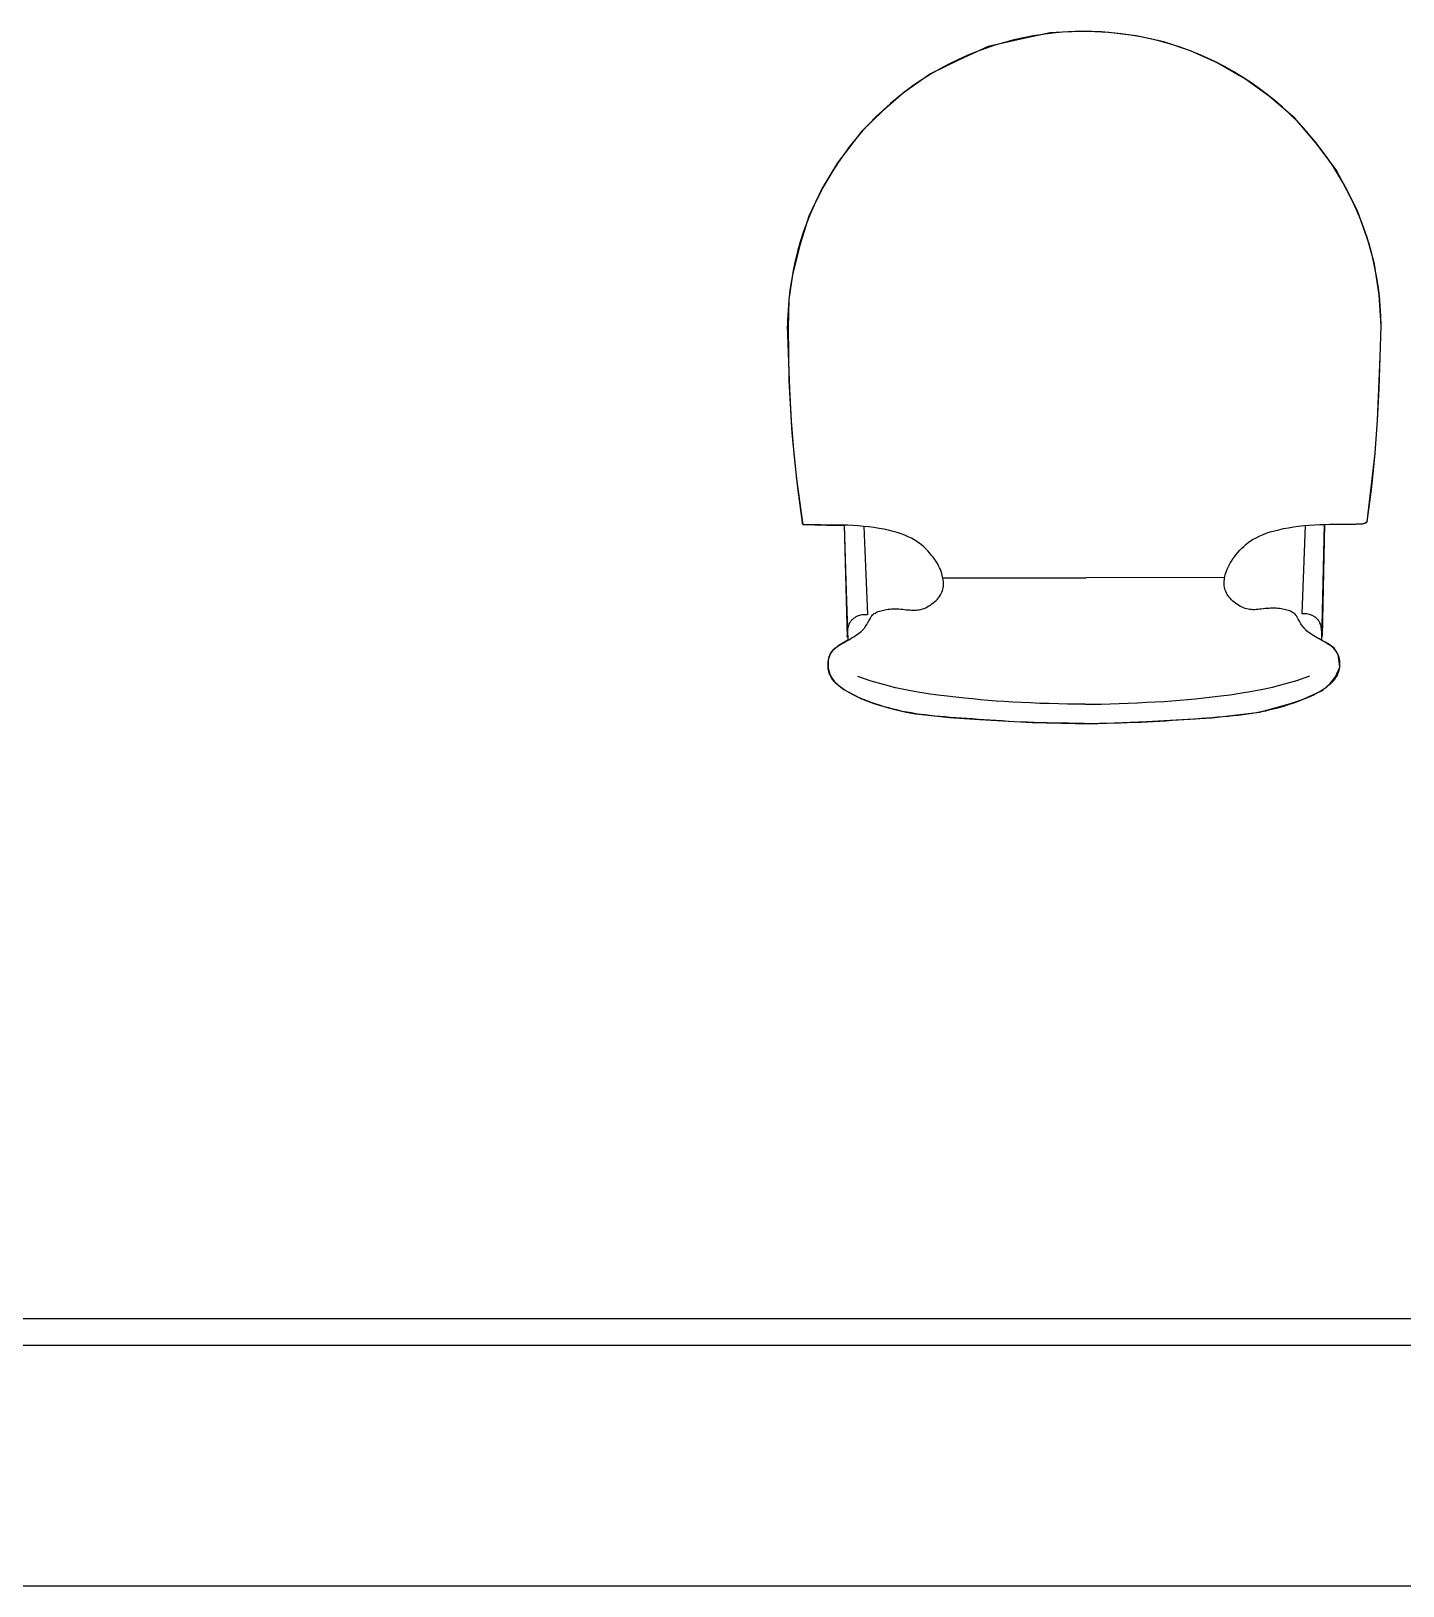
# Model space of a CAD drawing. Header units: inches. Extents: x 216615 to 231886, y -28847 to -680.
# Drawn here: x 221018 to 222044, y -28847 to -27683 of the extents above; entities that cross this region are included whole.
import ezdxf

# ---------------------------------------------------------------- set-up
doc = ezdxf.new("R2010")
doc.units = ezdxf.units.IN
doc.header["$MEASUREMENT"] = 0
doc.layers.add('MOBILIARIO', color=42, linetype='Continuous')

msp = doc.modelspace()

# ---------------------------------------------------------------- linework, layer by layer
for p, q in [((222615.2, -28647.3), (220795.2, -28647.3)), ((222615.2, -28667.3), (220775.2, -28667.3)), ((218875.2, -28847.3), (222615.2, -28847.3))]:
    msp.add_line(p, q)
at = {"layer": 'MOBILIARIO'}
for p, q in [((221758.2, -27689.4), (221733.8, -27694.9)), ((221780.1, -27684.6), (221758.2, -27689.4)), ((221803, -27683.3), (221780.1, -27684.6)), ((221824.1, -27684.3), (221803, -27683.3)), ((221844.4, -27686.9), (221824.1, -27684.3)), ((221865.2, -27691.4), (221844.4, -27686.9)), ((221733.8, -27694.9), (221712, -27704.9)), ((221885.1, -27698.1), (221865.2, -27691.4)), ((221905.1, -27707.1), (221885.1, -27698.1)), ((221712, -27704.9), (221690.7, -27715.4)), ((221926.3, -27719.3), (221905.1, -27707.1)), ((221690.7, -27715.4), (221670.5, -27729.6)), ((221944.2, -27732.2), (221926.3, -27719.3)), ((221670.5, -27729.6), (221654.8, -27743)), ((221963.2, -27748.5), (221944.2, -27732.2)), ((221654.8, -27743), (221639, -27758.4)), ((221639, -27758.4), (221621, -27781.9)), ((221979, -27767), (221963.2, -27748.5)), ((221994.1, -27787.2), (221979, -27767)), ((221621, -27781.9), (221609.4, -27800.9)), ((222002.4, -27802.9), (221994.1, -27787.2)), ((221609.4, -27800.9), (221599.5, -27822)), ((222010.1, -27818), (222002.4, -27802.9)), ((221599.5, -27822), (221592.7, -27843.6)), ((222018.8, -27842.7), (222010.1, -27818)), ((221592.7, -27843.6), (221587.2, -27865.8)), ((222022.8, -27857.8), (222018.8, -27842.7)), ((222026.4, -27880.9), (222022.8, -27857.8)), ((221587.2, -27865.8), (221584.6, -27884.4)), ((221584.6, -27884.4), (221584, -27905.6)), ((222027.8, -27904.1), (222026.4, -27880.9)), ((221585.3, -27951.5), (221583.7, -27904.1)), ((221584, -27905.6), (221584.6, -27944.9)), ((222026.4, -27950.8), (222027.8, -27904.1)), ((222027.1, -27927.4), (222027.8, -27904.1)), ((222025.1, -27974.6), (222027.1, -27927.4)), ((221584.6, -27944.9), (221586.8, -27984.4)), ((221586.6, -27975.3), (221585.3, -27951.5)), ((222025.1, -27974.6), (222026.4, -27950.8)), ((221588.6, -27999.9), (221586.6, -27975.3)), ((222023.3, -27999.2), (222025.1, -27974.6)), ((222023.3, -27999.2), (222025.1, -27974.6)), ((221586.8, -27984.4), (221590.4, -28018.7)), ((221591.2, -28025.2), (221588.6, -27999.9)), ((222017.3, -28050.6), (222023.3, -27999.2)), ((222020.7, -28024.5), (222023.3, -27999.2)), ((221590.4, -28018.7), (221594.7, -28051.2)), ((221594.7, -28051.3), (221591.2, -28025.2)), ((222017.3, -28050.6), (222020.7, -28024.5)), ((222016, -28051.5), (222017.3, -28050.6)), ((222016.7, -28051), (222017.3, -28050.6)), ((221594.7, -28051.2), (221594.7, -28051.7)), ((221594.7, -28051.5), (221594.7, -28051.3)), ((221594.7, -28051.6), (221594.7, -28051.5)), ((221594.8, -28051.8), (221594.7, -28051.6)), ((221594.7, -28051.7), (221594.9, -28052.2)), ((221594.8, -28052), (221594.8, -28051.8)), ((221594.9, -28052.1), (221594.8, -28052)), ((221595, -28052.3), (221594.9, -28052.1)), ((221594.9, -28052.2), (221595.1, -28052.5)), ((221595, -28052.4), (221595, -28052.3)), ((221595.1, -28052.5), (221595, -28052.4)), ((221595.1, -28052.5), (221595.2, -28052.8)), ((221595.2, -28052.6), (221595.1, -28052.5)), ((221595.3, -28052.7), (221595.2, -28052.6)), ((221595.2, -28052.8), (221612.7, -28053.1)), ((221595.5, -28052.8), (221595.3, -28052.7)), ((221595.8, -28052.8), (221595.5, -28052.8)), ((221596.2, -28052.9), (221595.8, -28052.8)), ((221596.7, -28052.9), (221596.2, -28052.9)), ((221597.4, -28052.9), (221596.7, -28052.9)), ((221598.3, -28053), (221597.4, -28052.9)), ((221599.4, -28053), (221598.3, -28053)), ((221600.7, -28053), (221599.4, -28053)), ((221602.3, -28053), (221600.7, -28053)), ((221604.1, -28053), (221602.3, -28053)), ((221606.2, -28053), (221604.1, -28053)), ((221608.5, -28053), (221606.2, -28053)), ((221611.2, -28053.1), (221608.5, -28053)), ((221614.1, -28053.1), (221611.2, -28053.1)), ((221612.7, -28053.1), (221626.1, -28053.3)), ((221617.4, -28053.1), (221614.1, -28053.1)), ((221620.9, -28053.1), (221617.4, -28053.1)), ((221624.6, -28053.2), (221620.9, -28053.1)), ((221628.4, -28053.3), (221624.6, -28053.2)), ((221626.1, -28053.3), (221627.2, -28095.2)), ((221626.1, -28053.3), (221628.3, -28137.1)), ((221632.4, -28053.5), (221628.4, -28053.3)), ((221636.4, -28053.8), (221632.4, -28053.5)), ((221640.4, -28054.1), (221636.4, -28053.8)), ((221644.4, -28054.5), (221640.4, -28054.1)), ((221640.6, -28054.1), (221643.4, -28120.2)), ((221648.3, -28055), (221644.4, -28054.5)), ((221652.1, -28055.6), (221648.3, -28055)), ((221655.7, -28056.3), (221652.1, -28055.6)), ((221659.2, -28057), (221655.7, -28056.3)), ((221662.6, -28057.9), (221659.2, -28057)), ((221665.7, -28058.8), (221662.6, -28057.9)), ((221668.7, -28059.8), (221665.7, -28058.8)), ((221671.4, -28060.8), (221668.7, -28059.8)), ((221673.9, -28061.9), (221671.4, -28060.8)), ((221676.3, -28063), (221673.9, -28061.9)), ((221934.2, -28062.6), (221936.5, -28061.5)), ((221936.5, -28061.5), (221939.1, -28060.4)), ((221939.1, -28060.4), (221941.8, -28059.3)), ((221941.8, -28059.3), (221944.8, -28058.3)), ((221944.8, -28058.3), (221947.9, -28057.4)), ((221947.9, -28057.4), (221951.2, -28056.6)), ((221951.2, -28056.6), (221954.7, -28055.8)), ((221954.7, -28055.8), (221958.4, -28055.1)), ((221958.4, -28055.1), (221962.1, -28054.5)), ((221962.1, -28054.5), (221966, -28053.9)), ((221966, -28053.9), (221970, -28053.5)), ((221971, -28053.4), (221968.5, -28119.7)), ((221970, -28053.5), (221974, -28053.2)), ((221974, -28053.2), (221978, -28052.9)), ((221978, -28052.9), (221981.9, -28052.8)), ((221981.9, -28052.8), (221985.6, -28052.6)), ((221983.5, -28139.6), (221985.5, -28052.6)), ((221985.5, -28052.6), (221983.6, -28136.5)), ((221985.5, -28052.6), (222000.9, -28052.4)), ((221985.6, -28052.6), (221989.2, -28052.5)), ((221989.2, -28052.5), (221992.4, -28052.5)), ((221992.4, -28052.5), (221995.3, -28052.4)), ((221995.3, -28052.4), (221997.8, -28052.4)), ((221997.8, -28052.4), (222000, -28052.4)), ((222000, -28052.4), (222001.8, -28052.4)), ((222000.9, -28052.4), (222011.2, -28052.3)), ((222001.8, -28052.4), (222003.4, -28052.4)), ((222003.4, -28052.4), (222004.7, -28052.4)), ((222004.7, -28052.4), (222005.8, -28052.4)), ((222005.8, -28052.4), (222006.8, -28052.4)), ((222006.8, -28052.4), (222007.8, -28052.4)), ((222007.8, -28052.4), (222008.6, -28052.4)), ((222008.6, -28052.4), (222009.4, -28052.3)), ((222009.4, -28052.3), (222010.2, -28052.3)), ((222010.2, -28052.3), (222010.9, -28052.3)), ((222010.9, -28052.3), (222011.6, -28052.3)), ((222011.2, -28052.3), (222014.3, -28052)), ((222011.6, -28052.3), (222012.2, -28052.3)), ((222012.2, -28052.3), (222012.8, -28052.2)), ((222012.8, -28052.2), (222013.3, -28052.2)), ((222013.3, -28052.2), (222013.8, -28052.1)), ((222013.8, -28052.1), (222014.3, -28052)), ((222014.3, -28052), (222015.3, -28051.8)), ((222014.3, -28052), (222014.8, -28051.9)), ((222014.8, -28051.9), (222015.3, -28051.7)), ((222015.3, -28051.8), (222016, -28051.5)), ((222015.3, -28051.7), (222015.8, -28051.5)), ((222015.8, -28051.5), (222016.2, -28051.3)), ((222016.2, -28051.3), (222016.7, -28051)), ((221678.4, -28064.2), (221676.3, -28063)), ((221680.4, -28065.4), (221678.4, -28064.2)), ((221682.2, -28066.7), (221680.4, -28065.4)), ((221683.9, -28068), (221682.2, -28066.7)), ((221685.5, -28069.4), (221683.9, -28068)), ((221687, -28070.9), (221685.5, -28069.4)), ((221688.5, -28072.4), (221687, -28070.9)), ((221689.9, -28074), (221688.5, -28072.4)), ((221691.2, -28075.6), (221689.9, -28074)), ((221919.3, -28075.2), (221920.6, -28073.6)), ((221920.6, -28073.6), (221922, -28072)), ((221922, -28072), (221923.5, -28070.5)), ((221923.5, -28070.5), (221925, -28069.1)), ((221925, -28069.1), (221926.6, -28067.6)), ((221926.6, -28067.6), (221928.3, -28066.3)), ((221928.3, -28066.3), (221930.1, -28065)), ((221930.1, -28065), (221932.1, -28063.8)), ((221932.1, -28063.8), (221934.2, -28062.6)), ((221692.5, -28077.2), (221691.2, -28075.6)), ((221693.7, -28078.8), (221692.5, -28077.2)), ((221694.7, -28080.4), (221693.7, -28078.8)), ((221695.7, -28082), (221694.7, -28080.4)), ((221696.6, -28083.6), (221695.7, -28082)), ((221697.3, -28085.1), (221696.6, -28083.6)), ((221698, -28086.5), (221697.3, -28085.1)), ((221912.6, -28086.2), (221913.2, -28084.7)), ((221913.2, -28084.7), (221914, -28083.2)), ((221914, -28083.2), (221914.8, -28081.7)), ((221914.8, -28081.7), (221915.8, -28080.1)), ((221915.8, -28080.1), (221916.9, -28078.5)), ((221916.9, -28078.5), (221918.1, -28076.8)), ((221918.1, -28076.8), (221919.3, -28075.2)), ((221627.2, -28095.2), (221628.8, -28139.3)), ((221698.5, -28087.9), (221698, -28086.5)), ((221699, -28089.3), (221698.5, -28087.9)), ((221699.3, -28090.6), (221699, -28089.3)), ((221699.6, -28091.9), (221699.3, -28090.6)), ((221699.9, -28093.1), (221699.6, -28091.9)), ((221699.8, -28092.7), (221807, -28092.6)), ((221700, -28094.4), (221699.9, -28093.1)), ((221700.2, -28095.5), (221700, -28094.4)), ((221700.3, -28096.7), (221700.2, -28095.5)), ((221700.3, -28097.8), (221700.3, -28096.7)), ((221910.8, -28092.3), (221807, -28092.6)), ((221910.3, -28096.4), (221910.4, -28095.2)), ((221910.3, -28097.5), (221910.3, -28096.4)), ((221910.4, -28095.2), (221910.5, -28094)), ((221910.5, -28094), (221910.7, -28092.8)), ((221910.7, -28092.8), (221910.9, -28091.5)), ((221910.9, -28091.5), (221911.2, -28090.3)), ((221911.2, -28090.3), (221911.6, -28088.9)), ((221911.6, -28088.9), (221912.1, -28087.6)), ((221912.1, -28087.6), (221912.6, -28086.2)), ((221694.7, -28109.5), (221695.7, -28108.5)), ((221695.7, -28108.5), (221696.5, -28107.5)), ((221696.5, -28107.5), (221697.3, -28106.5)), ((221697.3, -28106.5), (221698, -28105.4)), ((221698, -28105.4), (221698.6, -28104.4)), ((221698.6, -28104.4), (221699.1, -28103.3)), ((221699.1, -28103.3), (221699.5, -28102.2)), ((221699.5, -28102.2), (221699.9, -28101.1)), ((221699.9, -28101.1), (221700.1, -28100.1)), ((221700.1, -28100.1), (221700.2, -28099)), ((221700.2, -28099), (221700.3, -28097.8)), ((221910.4, -28098.6), (221910.3, -28097.5)), ((221910.5, -28099.7), (221910.4, -28098.6)), ((221910.8, -28100.8), (221910.5, -28099.7)), ((221911.1, -28101.9), (221910.8, -28100.8)), ((221911.5, -28102.9), (221911.1, -28101.9)), ((221912, -28104), (221911.5, -28102.9)), ((221912.6, -28105.1), (221912, -28104)), ((221913.3, -28106.1), (221912.6, -28105.1)), ((221914.1, -28107.1), (221913.3, -28106.1)), ((221915, -28108.1), (221914.1, -28107.1)), ((221915.9, -28109.1), (221915, -28108.1)), ((221637.6, -28120.6), (221638.5, -28120.4)), ((221638.5, -28120.4), (221639.5, -28120.2)), ((221639.5, -28120.2), (221640.6, -28120.1)), ((221640.6, -28120.1), (221641.9, -28120.1)), ((221641.9, -28120.1), (221643.4, -28120.2)), ((221646.8, -28121.1), (221647.3, -28120.4)), ((221647.3, -28120.4), (221647.9, -28119.9)), ((221647.9, -28119.9), (221648.5, -28119.4)), ((221648.5, -28119.4), (221649.2, -28119)), ((221649.2, -28119), (221649.9, -28118.6)), ((221649.9, -28118.6), (221650.7, -28118.2)), ((221650.7, -28118.2), (221651.5, -28117.9)), ((221651.5, -28117.9), (221652.4, -28117.6)), ((221652.4, -28117.6), (221653.4, -28117.3)), ((221653.4, -28117.3), (221654.4, -28117)), ((221654.4, -28117), (221655.4, -28116.8)), ((221655.4, -28116.8), (221656.5, -28116.5)), ((221656.5, -28116.5), (221657.7, -28116.3)), ((221657.7, -28116.3), (221658.9, -28116.1)), ((221658.9, -28116.1), (221660.2, -28116)), ((221660.2, -28116), (221661.4, -28115.9)), ((221661.4, -28115.9), (221662.8, -28115.8)), ((221662.8, -28115.8), (221664.2, -28115.8)), ((221664.2, -28115.8), (221665.6, -28115.9)), ((221665.6, -28115.9), (221667, -28115.9)), ((221667, -28115.9), (221668.4, -28116)), ((221668.4, -28116), (221669.8, -28116.2)), ((221669.8, -28116.2), (221671.2, -28116.3)), ((221671.2, -28116.3), (221672.6, -28116.5)), ((221672.6, -28116.5), (221673.9, -28116.6)), ((221673.9, -28116.6), (221675.2, -28116.7)), ((221675.2, -28116.7), (221676.4, -28116.8)), ((221676.4, -28116.8), (221677.6, -28116.9)), ((221677.6, -28116.9), (221678.8, -28116.9)), ((221678.8, -28116.9), (221679.9, -28116.8)), ((221679.9, -28116.8), (221681.1, -28116.7)), ((221681.1, -28116.7), (221682.2, -28116.6)), ((221682.2, -28116.6), (221683.4, -28116.3)), ((221683.4, -28116.3), (221684.6, -28115.9)), ((221684.6, -28115.9), (221685.8, -28115.5)), ((221685.8, -28115.5), (221687, -28115)), ((221687, -28115), (221688.1, -28114.4)), ((221688.1, -28114.4), (221689.3, -28113.7)), ((221689.3, -28113.7), (221690.5, -28113)), ((221690.5, -28113), (221691.6, -28112.2)), ((221691.6, -28112.2), (221692.7, -28111.3)), ((221692.7, -28111.3), (221693.7, -28110.4)), ((221693.7, -28110.4), (221694.7, -28109.5)), ((221916.9, -28110.1), (221915.9, -28109.1)), ((221917.9, -28110.9), (221916.9, -28110.1)), ((221919, -28111.8), (221917.9, -28110.9)), ((221920.2, -28112.6), (221919, -28111.8)), ((221921.3, -28113.3), (221920.2, -28112.6)), ((221922.5, -28114), (221921.3, -28113.3)), ((221923.7, -28114.6), (221922.5, -28114)), ((221924.9, -28115.1), (221923.7, -28114.6)), ((221926.1, -28115.5), (221924.9, -28115.1)), ((221927.3, -28115.9), (221926.1, -28115.5)), ((221928.4, -28116.2), (221927.3, -28115.9)), ((221929.6, -28116.3), (221928.4, -28116.2)), ((221930.7, -28116.4), (221929.6, -28116.3)), ((221931.9, -28116.5), (221930.7, -28116.4)), ((221933.1, -28116.5), (221931.9, -28116.5)), ((221934.3, -28116.4), (221933.1, -28116.5)), ((221935.5, -28116.3), (221934.3, -28116.4)), ((221936.8, -28116.2), (221935.5, -28116.3)), ((221938.1, -28116), (221936.8, -28116.2)), ((221939.5, -28115.9), (221938.1, -28116)), ((221940.9, -28115.7), (221939.5, -28115.9)), ((221942.3, -28115.6), (221940.9, -28115.7)), ((221943.7, -28115.5), (221942.3, -28115.6)), ((221945.1, -28115.4), (221943.7, -28115.5)), ((221946.5, -28115.3), (221945.1, -28115.4)), ((221947.9, -28115.3), (221946.5, -28115.3)), ((221949.2, -28115.4), (221947.9, -28115.3)), ((221950.5, -28115.5), (221949.2, -28115.4)), ((221951.8, -28115.6), (221950.5, -28115.5)), ((221953, -28115.8), (221951.8, -28115.6)), ((221954.1, -28116), (221953, -28115.8)), ((221955.2, -28116.3), (221954.1, -28116)), ((221956.3, -28116.5), (221955.2, -28116.3)), ((221957.3, -28116.8), (221956.3, -28116.5)), ((221958.2, -28117.1), (221957.3, -28116.8)), ((221959.1, -28117.4), (221958.2, -28117.1)), ((221960, -28117.7), (221959.1, -28117.4)), ((221960.8, -28118.1), (221960, -28117.7)), ((221961.5, -28118.5), (221960.8, -28118.1)), ((221962.2, -28118.9), (221961.5, -28118.5)), ((221962.8, -28119.4), (221962.2, -28118.9)), ((221963.4, -28119.9), (221962.8, -28119.4)), ((221963.9, -28120.5), (221963.4, -28119.9)), ((221964.4, -28121.2), (221963.9, -28120.5)), ((221969.9, -28119.6), (221968.5, -28119.7)), ((221971.2, -28119.6), (221969.9, -28119.6)), ((221972.3, -28119.6), (221971.2, -28119.6)), ((221973.3, -28119.8), (221972.3, -28119.6)), ((221974.2, -28120), (221973.3, -28119.8)), ((221975, -28120.3), (221974.2, -28120)), ((221975.7, -28120.6), (221975, -28120.3)), ((221976.3, -28120.9), (221975.7, -28120.6)), ((221628.6, -28132.4), (221628.8, -28131.3)), ((221628.8, -28131.3), (221628.9, -28130.3)), ((221628.9, -28130.3), (221629, -28129.5)), ((221629, -28129.5), (221629.2, -28128.8)), ((221629.2, -28128.8), (221629.4, -28128.1)), ((221629.4, -28128.1), (221629.6, -28127.5)), ((221629.6, -28127.5), (221629.8, -28127)), ((221629.8, -28127), (221630.1, -28126.4)), ((221630.1, -28126.4), (221630.4, -28125.9)), ((221630.4, -28125.9), (221630.7, -28125.5)), ((221630.7, -28125.5), (221631, -28125)), ((221631, -28125), (221631.4, -28124.6)), ((221631.4, -28124.6), (221631.8, -28124.2)), ((221631.8, -28124.2), (221632.2, -28123.8)), ((221632.2, -28123.8), (221632.6, -28123.4)), ((221632.6, -28123.4), (221633, -28123.1)), ((221633, -28123.1), (221633.4, -28122.7)), ((221633.4, -28122.7), (221633.9, -28122.4)), ((221633.9, -28122.4), (221634.4, -28122)), ((221634.4, -28122), (221635, -28121.7)), ((221635, -28121.7), (221635.5, -28121.4)), ((221635.5, -28121.4), (221636.2, -28121.1)), ((221636.2, -28121.1), (221636.8, -28120.8)), ((221636.8, -28120.8), (221637.6, -28120.6)), ((221638.7, -28132.7), (221639.6, -28131.9)), ((221639.6, -28131.9), (221640.4, -28131)), ((221640.4, -28131), (221641.1, -28130.2)), ((221641.1, -28130.2), (221641.8, -28129.3)), ((221641.8, -28129.3), (221642.4, -28128.4)), ((221642.4, -28128.4), (221643, -28127.5)), ((221643, -28127.5), (221643.5, -28126.6)), ((221643.5, -28126.6), (221644, -28125.8)), ((221644, -28125.8), (221644.5, -28124.9)), ((221644.5, -28124.9), (221644.9, -28124.1)), ((221644.9, -28124.1), (221645.4, -28123.3)), ((221645.4, -28123.3), (221645.8, -28122.5)), ((221645.8, -28122.5), (221646.3, -28121.7)), ((221646.3, -28121.7), (221646.8, -28121.1)), ((221964.9, -28122), (221964.4, -28121.2)), ((221965.3, -28122.7), (221964.9, -28122)), ((221965.8, -28123.5), (221965.3, -28122.7)), ((221966.2, -28124.4), (221965.8, -28123.5)), ((221966.7, -28125.2), (221966.2, -28124.4)), ((221967.2, -28126.1), (221966.7, -28125.2)), ((221967.7, -28127), (221967.2, -28126.1)), ((221968.3, -28127.9), (221967.7, -28127)), ((221968.9, -28128.7), (221968.3, -28127.9)), ((221969.6, -28129.6), (221968.9, -28128.7)), ((221970.4, -28130.5), (221969.6, -28129.6)), ((221971.2, -28131.3), (221970.4, -28130.5)), ((221972, -28132.2), (221971.2, -28131.3)), ((221973, -28133), (221972, -28132.2)), ((221976.9, -28121.2), (221976.3, -28120.9)), ((221977.4, -28121.5), (221976.9, -28121.2)), ((221977.9, -28121.8), (221977.4, -28121.5)), ((221978.4, -28122.1), (221977.9, -28121.8)), ((221978.8, -28122.5), (221978.4, -28122.1)), ((221979.3, -28122.9), (221978.8, -28122.5)), ((221979.7, -28123.2), (221979.3, -28122.9)), ((221980, -28123.6), (221979.7, -28123.2)), ((221980.4, -28124), (221980, -28123.6)), ((221980.8, -28124.4), (221980.4, -28124)), ((221981.1, -28124.9), (221980.8, -28124.4)), ((221981.4, -28125.4), (221981.1, -28124.9)), ((221981.7, -28125.9), (221981.4, -28125.4)), ((221982, -28126.4), (221981.7, -28125.9)), ((221982.3, -28127), (221982, -28126.4)), ((221982.5, -28127.6), (221982.3, -28127)), ((221982.7, -28128.2), (221982.5, -28127.6)), ((221982.8, -28128.9), (221982.7, -28128.2)), ((221983, -28129.7), (221982.8, -28128.9)), ((221983.1, -28130.7), (221983, -28129.7)), ((221983.2, -28131.8), (221983.1, -28130.7)), ((221983.3, -28133.2), (221983.2, -28131.8)), ((221621.5, -28143.6), (221617.3, -28147.3)), ((221620.3, -28144.5), (221621.5, -28143.6)), ((221628.8, -28139.3), (221621.5, -28143.6)), ((221621.5, -28143.6), (221622.7, -28142.8)), ((221622.7, -28142.8), (221624, -28142)), ((221624, -28142), (221625.4, -28141.2)), ((221625.4, -28141.2), (221626.7, -28140.5)), ((221626.7, -28140.5), (221628.1, -28139.7)), ((221628.1, -28139.7), (221629.4, -28139)), ((221628.3, -28137.1), (221628.4, -28135.3)), ((221628.4, -28135.3), (221628.5, -28133.7)), ((221628.5, -28133.7), (221628.6, -28132.4)), ((221629.4, -28139), (221630.8, -28138.2)), ((221630.8, -28138.2), (221632, -28137.4)), ((221632, -28137.4), (221633.3, -28136.7)), ((221633.3, -28136.7), (221634.5, -28135.9)), ((221634.5, -28135.9), (221635.6, -28135.1)), ((221635.6, -28135.1), (221636.7, -28134.4)), ((221636.7, -28134.4), (221637.7, -28133.5)), ((221637.7, -28133.5), (221638.7, -28132.7)), ((221974, -28133.8), (221973, -28133)), ((221975.1, -28134.6), (221974, -28133.8)), ((221976.2, -28135.4), (221975.1, -28134.6)), ((221977.4, -28136.1), (221976.2, -28135.4)), ((221978.7, -28136.9), (221977.4, -28136.1)), ((221980, -28137.6), (221978.7, -28136.9)), ((221981.3, -28138.4), (221980, -28137.6)), ((221982.6, -28139.1), (221981.3, -28138.4)), ((221984, -28139.9), (221982.6, -28139.1)), ((221983.5, -28134.7), (221983.3, -28133.2)), ((221983.6, -28136.5), (221983.5, -28134.7)), ((221988, -28141.8), (221983.5, -28139.6)), ((221985.4, -28140.6), (221984, -28139.9)), ((221986.7, -28141.4), (221985.4, -28140.6)), ((221988, -28142.2), (221986.7, -28141.4)), ((221992.6, -28145.4), (221988, -28141.8)), ((221989.3, -28143), (221988, -28142.2)), ((221990.5, -28143.9), (221989.3, -28143)), ((221614.1, -28154.5), (221613.9, -28156.9)), ((221613.9, -28156.7), (221614, -28155.4)), ((221614, -28155.4), (221614.2, -28154.1)), ((221614.5, -28152.5), (221614.1, -28154.5)), ((221614.2, -28154.1), (221614.4, -28152.8)), ((221614.4, -28152.8), (221614.8, -28151.6)), ((221615.7, -28149.3), (221614.5, -28152.5)), ((221614.8, -28151.6), (221615.2, -28150.5)), ((221615.2, -28150.5), (221615.8, -28149.3)), ((221617.3, -28147.3), (221615.7, -28149.3)), ((221615.8, -28149.3), (221616.5, -28148.3)), ((221616.5, -28148.3), (221617.3, -28147.3)), ((221617.3, -28147.3), (221618.1, -28146.3)), ((221618.1, -28146.3), (221619.1, -28145.4)), ((221619.1, -28145.4), (221620.3, -28144.5)), ((221991.6, -28144.8), (221990.5, -28143.9)), ((221992.6, -28145.7), (221991.6, -28144.8)), ((221995.6, -28150), (221992.6, -28145.4)), ((221993.5, -28146.7), (221992.6, -28145.7)), ((221994.3, -28147.7), (221993.5, -28146.7)), ((221995, -28148.7), (221994.3, -28147.7)), ((221995.5, -28149.8), (221995, -28148.7)), ((221996, -28151), (221995.5, -28149.8)), ((221996.5, -28155.2), (221995.6, -28150)), ((221996.4, -28152.2), (221996, -28151)), ((221996.6, -28153.4), (221996.4, -28152.2)), ((221996.9, -28159.5), (221996.5, -28155.2)), ((221996.8, -28154.7), (221996.6, -28153.4)), ((221996.9, -28156.1), (221996.8, -28154.7)), ((221613.9, -28158.1), (221613.9, -28156.7)), ((221613.9, -28156.9), (221614, -28160)), ((221613.9, -28159.6), (221613.9, -28158.1)), ((221614.1, -28161), (221613.9, -28159.6)), ((221614, -28160), (221614.4, -28162.2)), ((221614.4, -28162.4), (221614.1, -28161)), ((221614.4, -28162.2), (221615.5, -28165.5)), ((221614.8, -28163.9), (221614.4, -28162.4)), ((221615.4, -28165.3), (221614.8, -28163.9)), ((221616, -28166.6), (221615.4, -28165.3)), ((221615.5, -28165.5), (221617, -28168.1)), ((221616.8, -28167.9), (221616, -28166.6)), ((221646.1, -28169.9), (221636.3, -28166.6)), ((221964.7, -28169.4), (221974.5, -28166.1)), ((221989.6, -28171.7), (221993.6, -28166.8)), ((221993.6, -28166.8), (221996.9, -28159.5)), ((221994, -28167.3), (221994.8, -28166)), ((221994.8, -28166), (221995.5, -28164.6)), ((221995.5, -28164.6), (221996, -28163.2)), ((221996, -28163.2), (221996.4, -28161.8)), ((221996.4, -28161.8), (221996.7, -28160.4)), ((221996.7, -28160.4), (221996.9, -28158.9)), ((221996.9, -28157.5), (221996.9, -28156.1)), ((221996.9, -28158.9), (221996.9, -28157.5)), ((221617.7, -28169.2), (221616.8, -28167.9)), ((221617, -28168.1), (221619, -28170.7)), ((221618.7, -28170.4), (221617.7, -28169.2)), ((221619.8, -28171.5), (221618.7, -28170.4)), ((221619, -28170.7), (221621, -28172.6)), ((221621, -28172.6), (221619.8, -28171.5)), ((221621, -28172.6), (221625.7, -28176.2)), ((221622.3, -28173.7), (221621, -28172.6)), ((221623.7, -28174.8), (221622.3, -28173.7)), ((221625.1, -28175.8), (221623.7, -28174.8)), ((221626.6, -28176.8), (221625.1, -28175.8)), ((221625.7, -28176.2), (221632.6, -28180)), ((221628.2, -28177.8), (221626.6, -28176.8)), ((221629.9, -28178.8), (221628.2, -28177.8)), ((221655.5, -28172.6), (221646.1, -28169.9)), ((221664.4, -28174.9), (221655.5, -28172.6)), ((221673, -28176.7), (221664.4, -28174.9)), ((221681.1, -28178.2), (221673, -28176.7)), ((221688.8, -28179.4), (221681.1, -28178.2)), ((221922.1, -28179), (221929.8, -28177.8)), ((221929.8, -28177.8), (221937.9, -28176.3)), ((221937.9, -28176.3), (221946.4, -28174.4)), ((221946.4, -28174.4), (221955.4, -28172.1)), ((221955.4, -28172.1), (221964.7, -28169.4)), ((221968.3, -28183.9), (221984, -28177)), ((221979.2, -28179.2), (221981, -28178.2)), ((221981, -28178.2), (221982.7, -28177.2)), ((221982.7, -28177.2), (221984.2, -28176.2)), ((221984, -28177), (221989.6, -28171.7)), ((221984.2, -28176.2), (221985.7, -28175.2)), ((221985.7, -28175.2), (221987.2, -28174.2)), ((221987.2, -28174.2), (221988.5, -28173.1)), ((221988.5, -28173.1), (221989.8, -28172)), ((221989.8, -28172), (221991, -28170.9)), ((221991, -28170.9), (221992.1, -28169.8)), ((221992.1, -28169.8), (221993.1, -28168.5)), ((221993.1, -28168.5), (221994, -28167.3)), ((221631.7, -28179.8), (221629.9, -28178.8)), ((221633.6, -28180.7), (221631.7, -28179.8)), ((221632.6, -28180), (221638.9, -28183.2)), ((221635.7, -28181.7), (221633.6, -28180.7)), ((221638, -28182.7), (221635.7, -28181.7)), ((221640.5, -28183.8), (221638, -28182.7)), ((221638.9, -28183.2), (221648.3, -28186.8)), ((221643.3, -28184.8), (221640.5, -28183.8)), ((221646.2, -28185.9), (221643.3, -28184.8)), ((221649.3, -28187), (221646.2, -28185.9)), ((221648.3, -28186.8), (221657.4, -28189.5)), ((221652.5, -28188), (221649.3, -28187)), ((221655.9, -28189.1), (221652.5, -28188)), ((221659.3, -28190), (221655.9, -28189.1)), ((221657.4, -28189.5), (221663.9, -28191.3)), ((221662.7, -28191), (221659.3, -28190)), ((221696.1, -28180.4), (221688.8, -28179.4)), ((221703.1, -28181.3), (221696.1, -28180.4)), ((221709.6, -28182), (221703.1, -28181.3)), ((221715.9, -28182.7), (221709.6, -28182)), ((221721.9, -28183.3), (221715.9, -28182.7)), ((221727.9, -28183.9), (221721.9, -28183.3)), ((221733.8, -28184.4), (221727.9, -28183.9)), ((221739.7, -28184.9), (221733.8, -28184.4)), ((221745.8, -28185.3), (221739.7, -28184.9)), ((221752.1, -28185.6), (221745.8, -28185.3)), ((221758.7, -28186), (221752.1, -28185.6)), ((221765.5, -28186.3), (221758.7, -28186)), ((221772.4, -28186.6), (221765.5, -28186.3)), ((221779.4, -28186.8), (221772.4, -28186.6)), ((221786.4, -28187), (221779.4, -28186.8)), ((221793.2, -28187.1), (221786.4, -28187)), ((221799.8, -28187.3), (221793.2, -28187.1)), ((221806.2, -28187.3), (221799.8, -28187.3)), ((221806.2, -28187.3), (221812, -28187.2)), ((221812, -28187.2), (221818.3, -28187.1)), ((221818.3, -28187.1), (221824.9, -28186.9)), ((221824.9, -28186.9), (221831.7, -28186.7)), ((221831.7, -28186.7), (221838.6, -28186.4)), ((221838.6, -28186.4), (221845.4, -28186.1)), ((221845.4, -28186.1), (221852.2, -28185.8)), ((221852.2, -28185.8), (221858.8, -28185.5)), ((221858.8, -28185.5), (221865.1, -28185.1)), ((221865.1, -28185.1), (221871.2, -28184.6)), ((221871.2, -28184.6), (221877.1, -28184.2)), ((221877.1, -28184.2), (221883, -28183.6)), ((221883, -28183.6), (221888.9, -28183.1)), ((221888.9, -28183.1), (221895, -28182.4)), ((221895, -28182.4), (221901.3, -28181.7)), ((221901.3, -28181.7), (221907.8, -28180.9)), ((221907.8, -28180.9), (221914.7, -28180.1)), ((221914.7, -28180.1), (221922.1, -28179)), ((221936.7, -28193.1), (221960, -28186.8)), ((221948.2, -28190.5), (221951.6, -28189.6)), ((221951.6, -28189.6), (221955, -28188.6)), ((221955, -28188.6), (221958.4, -28187.5)), ((221958.4, -28187.5), (221961.6, -28186.5)), ((221960, -28186.8), (221968.3, -28183.9)), ((221961.6, -28186.5), (221964.7, -28185.4)), ((221964.7, -28185.4), (221967.6, -28184.3)), ((221967.6, -28184.3), (221970.3, -28183.2)), ((221970.3, -28183.2), (221972.9, -28182.2)), ((221972.9, -28182.2), (221975.1, -28181.2)), ((221975.1, -28181.2), (221977.3, -28180.2)), ((221977.3, -28180.2), (221979.2, -28179.2)), ((221666.1, -28191.8), (221662.7, -28191)), ((221663.9, -28191.3), (221672.4, -28193.1)), ((221669.5, -28192.6), (221666.1, -28191.8)), ((221672.9, -28193.2), (221669.5, -28192.6)), ((221672.4, -28193.1), (221679.4, -28194.4)), ((221676.3, -28193.8), (221672.9, -28193.2)), ((221679.7, -28194.4), (221676.3, -28193.8)), ((221679.4, -28194.4), (221686.6, -28195.1)), ((221683.1, -28194.9), (221679.7, -28194.4)), ((221686.6, -28195.3), (221683.1, -28194.9)), ((221686.6, -28195.1), (221704.9, -28197.2)), ((221690.2, -28195.7), (221686.6, -28195.3)), ((221693.8, -28196.1), (221690.2, -28195.7)), ((221697.6, -28196.5), (221693.8, -28196.1)), ((221701.4, -28196.8), (221697.6, -28196.5)), ((221705.4, -28197.1), (221701.4, -28196.8)), ((221704.9, -28197.2), (221727.3, -28198.8)), ((221709.4, -28197.4), (221705.4, -28197.1)), ((221713.5, -28197.7), (221709.4, -28197.4)), ((221717.7, -28198), (221713.5, -28197.7)), ((221722, -28198.3), (221717.7, -28198)), ((221726.3, -28198.6), (221722, -28198.3)), ((221730.7, -28198.9), (221726.3, -28198.6)), ((221727.3, -28198.8), (221766.6, -28201)), ((221735.1, -28199.2), (221730.7, -28198.9)), ((221739.6, -28199.5), (221735.1, -28199.2)), ((221744.2, -28199.8), (221739.6, -28199.5)), ((221748.8, -28200.1), (221744.2, -28199.8)), ((221753.5, -28200.4), (221748.8, -28200.1)), ((221758.2, -28200.6), (221753.5, -28200.4)), ((221763, -28200.8), (221758.2, -28200.6)), ((221767.9, -28201), (221763, -28200.8)), ((221766.6, -28201), (221809.7, -28202)), ((221772.8, -28201.1), (221767.9, -28201)), ((221777.9, -28201.2), (221772.8, -28201.1)), ((221783.1, -28201.4), (221777.9, -28201.2)), ((221788.4, -28201.4), (221783.1, -28201.4)), ((221793.9, -28201.5), (221788.4, -28201.4)), ((221799.6, -28201.6), (221793.9, -28201.5)), ((221805.5, -28201.7), (221799.6, -28201.6)), ((221805.5, -28201.7), (221811.4, -28201.6)), ((221809.7, -28202), (221852.3, -28200.3)), ((221811.4, -28201.6), (221817.1, -28201.5)), ((221817.1, -28201.5), (221822.6, -28201.4)), ((221822.6, -28201.4), (221827.9, -28201.3)), ((221827.9, -28201.3), (221833.1, -28201.2)), ((221833.1, -28201.2), (221838.1, -28201)), ((221838.1, -28201), (221843.1, -28200.8)), ((221843.1, -28200.8), (221847.9, -28200.7)), ((221847.9, -28200.7), (221852.7, -28200.4)), ((221852.3, -28200.3), (221901, -28197.4)), ((221852.7, -28200.4), (221857.5, -28200.2)), ((221857.5, -28200.2), (221862.1, -28199.9)), ((221862.1, -28199.9), (221866.7, -28199.6)), ((221866.7, -28199.6), (221871.3, -28199.3)), ((221871.3, -28199.3), (221875.8, -28199)), ((221875.8, -28199), (221880.2, -28198.7)), ((221880.2, -28198.7), (221884.6, -28198.4)), ((221884.6, -28198.4), (221888.9, -28198.1)), ((221888.9, -28198.1), (221893.2, -28197.8)), ((221893.2, -28197.8), (221897.4, -28197.4)), ((221897.4, -28197.4), (221901.5, -28197.1)), ((221901, -28197.4), (221936.7, -28193.1)), ((221901.5, -28197.1), (221905.5, -28196.8)), ((221905.5, -28196.8), (221909.5, -28196.5)), ((221909.5, -28196.5), (221913.3, -28196.1)), ((221913.3, -28196.1), (221917.1, -28195.7)), ((221917.1, -28195.7), (221920.7, -28195.4)), ((221920.7, -28195.4), (221924.3, -28194.9)), ((221924.3, -28194.9), (221927.8, -28194.5)), ((221927.8, -28194.5), (221931.2, -28194)), ((221931.2, -28194), (221934.6, -28193.4)), ((221934.6, -28193.4), (221938, -28192.8)), ((221938, -28192.8), (221941.4, -28192.1)), ((221941.4, -28192.1), (221944.8, -28191.3)), ((221944.8, -28191.3), (221948.2, -28190.5))]:
    msp.add_line(p, q, dxfattribs=at)
msp.add_arc((221805.7, -27905.7), 222.1, 0.3965, 184.2873, dxfattribs=at)

doc.saveas('drawing.dxf')
